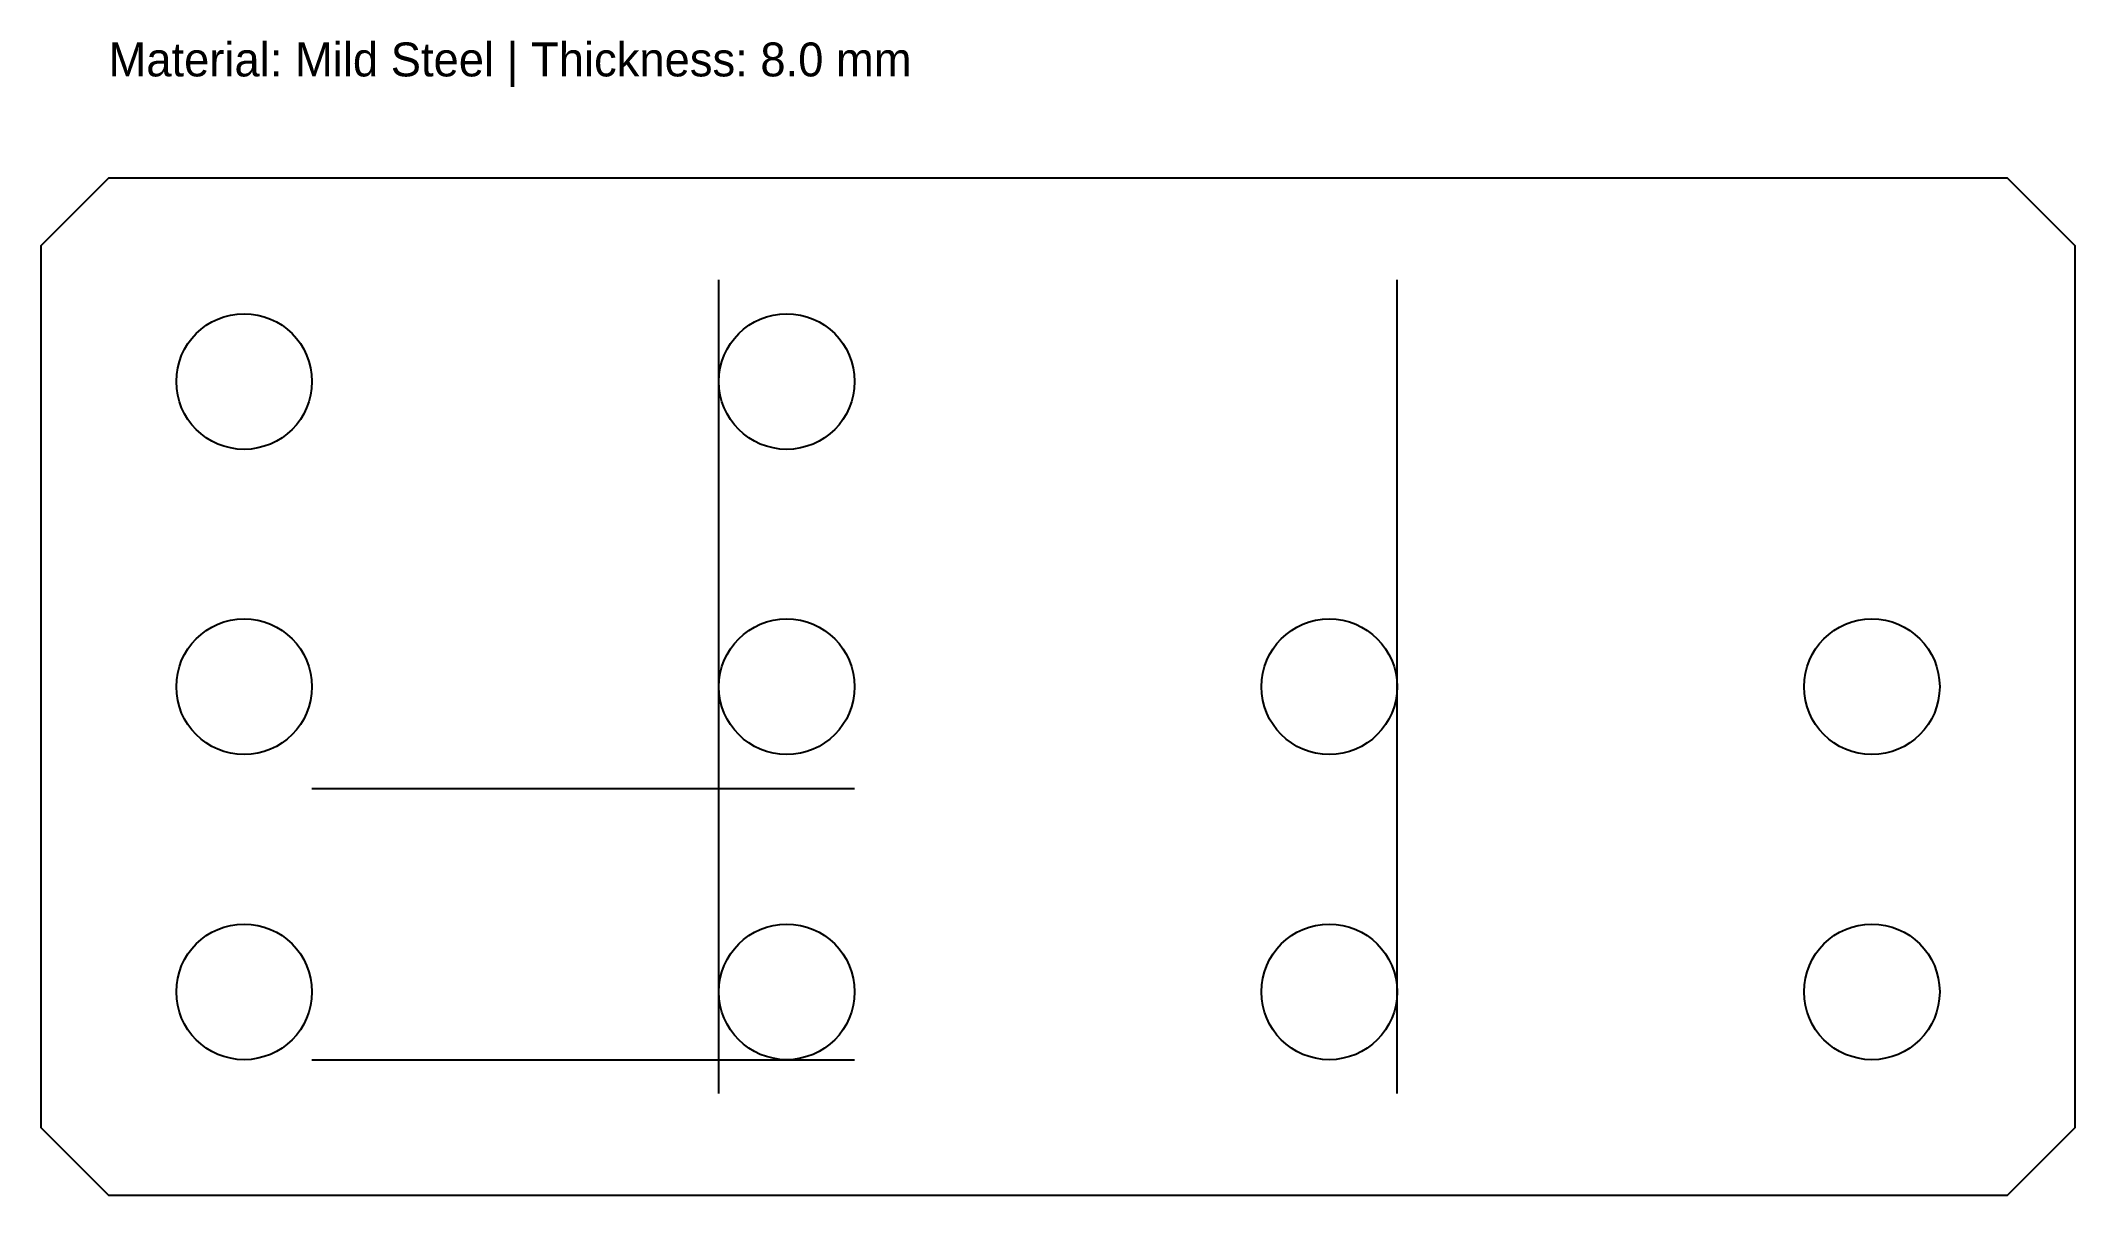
# Model space of a CAD drawing. Header units: metres. Extents: x 0 to 300, y 0 to 170.
import ezdxf

# ---------------------------------------------------------------- set-up
doc = ezdxf.new("R2010")
doc.units = ezdxf.units.M

msp = doc.modelspace()

# ---------------------------------------------------------------- linework, layer by layer
at = {"layer": 'BRAKE'}
for p, q in [((100, 15), (100, 135)), ((200, 15), (200, 135))]:
    msp.add_line(p, q, dxfattribs=at)
at = {"layer": 'CONTOUR'}
msp.add_lwpolyline([(10, 0), (290, 0), (300, 10), (300, 140), (290, 150), (10, 150), (0, 140), (0, 10)], close=True, dxfattribs=at)
at = {"layer": 'HOLES'}
for centre in [(30, 120), (110, 120), (30, 75), (110, 75), (190, 75), (270, 75), (30, 30), (110, 30), (190, 30), (270, 30)]:
    msp.add_circle(centre, 10, dxfattribs=at)
at = {"layer": 'WELDING', "linetype": 'CONTINUOUS'}
for p, q in [((40, 60), (120, 60)), ((40, 20), (120, 20))]:
    msp.add_line(p, q, dxfattribs=at)

# ---------------------------------------------------------------- texts
at = {"layer": 'NOTES'}
msp.add_text('Material: Mild Steel | Thickness: 8.0 mm', height=5, dxfattribs=at).set_placement((10, 165))

doc.saveas('drawing.dxf')
